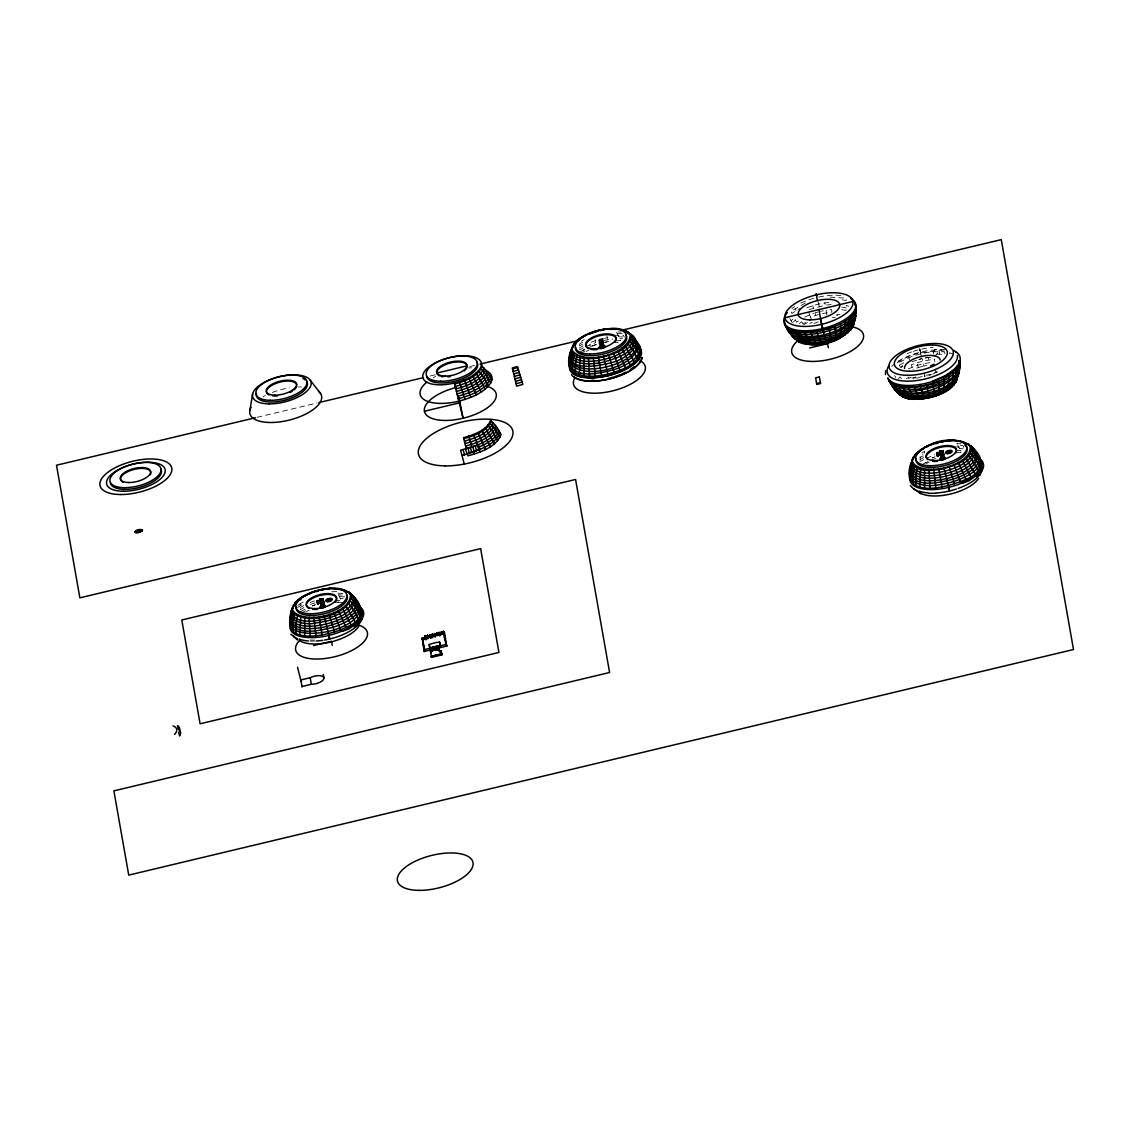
<?xml version="1.0" encoding="UTF-8"?>
<svg xmlns="http://www.w3.org/2000/svg" width="1130" height="1130" viewBox="0 0 1130 1130"><rect width="100%" height="100%" fill="white"/><g stroke="black" fill="none" stroke-linecap="round" stroke-linejoin="round"><path stroke-width="0.75" stroke-dasharray="5 3.75" d="M924.594 453.088L924.637 451.294L921.755 452.961M841.765 309.662L846.031 310.439L846.313 305.439L848.828 306.315M303.25 601.965L300.269 603.688L300.312 609.663L303.885 607.601M583.306 347.856L579.718 349.919L579.676 343.93L582.656 342.221M920.173 461.647L920.131 455.658L923.111 453.949M934.567 356.303L939.934 350.653A34.974 14.944 -14.2 0 1 944.115 351.049M792.427 322.926L791.113 320.821L794.15 317.897L796.692 322.22L799.136 320.44M793.401 321.979L795.379 320.072M898.209 378.748L900.13 376.897L901.528 379.002M297.755 605.525L300.269 603.688M297.614 607.502L303.25 603.858M805.408 302.995L791 311.259L791.946 313.49L799.574 308.49M799.277 323.463L801.636 321.739L803.6 324.79M581.3 341.232L584.196 339.565M579.591 345.865L582.656 344.113M579.619 347.871L583.122 345.837M579.93 352.009L588.857 347.348M300.199 607.615L303.716 605.581M300.524 611.754L305.354 608.971A36.923 15.778 -14.2 0 0 302.826 610.285M920.046 457.594L923.111 455.828M920.06 459.585L923.577 457.565M921.374 460.955L923.761 459.585M802.978 323.9L805.676 322.361M803.571 324.79L807.54 322.516M936.714 354.142L944.934 354.368L944.666 351.939C928.662 350.597 912.249 354.693 898.505 362.97L900.384 367.504L902.743 366.162M899.409 365.244L904.198 362.49L903.364 360.188M906.415 378.578L909.099 377.039M908.322 378.72L910.964 377.194M932.688 374.115L936.134 372.42A21.371 9.139 -14.2 0 0 939.087 370.555M925.103 463.046L928.111 461.577M585.849 346.543L595.708 342.574L594.973 338.802M926.289 458.272L934.708 454.825M804.715 317.05L813.6 313.363M908.336 368.86L917.602 365.145L933.394 361.882M928.874 375.555L931.417 374.595M591.018 342.206L595.326 340.639M591.71 346.176L596.146 344.565L595.708 342.574M806.961 307.699L818.699 303.956L830.762 302.021M809.207 309.564L825.253 305.213L824.787 302.741M808.699 312.445L810.577 317.163L818.388 314.55M911.825 361.868L916.133 360.301L918.365 367.561L913.054 369.496M310.185 602.488L314.479 600.92M310.468 604.437L314.846 602.841M312.29 605.934L315.256 604.847M817.71 312.106L814.928 312.883L816.51 317.714M919.128 359.467L922.137 358.634L923.916 366.021L929.538 364.891M918.365 367.561L923.916 366.021M257.117 417.337L317.12 403M430.29 375.979L435.431 374.75M469.727 366.558L474.868 365.329M604.366 338.35L607.403 337.743L608.604 341.571L602.332 342.828M603.364 340.54L612.573 339.057M820.479 311.329L823.304 310.778M822.428 313.533L831.85 312.078L831.652 309.549L826.115 310.213L826.878 315.228M925.173 358.026L928.21 357.419L929.128 362.391M897.319 362.744A34.974 14.944 -14.2 0 1 920.597 352.687L939.934 350.653M826.708 305.029L831.101 304.507M829.971 297.134L846.003 298.122L846.201 300.538L841.511 299.676L841.243 297.261M614.042 335.2L623.336 335.37L624.311 337.136M616.245 340.766L620.653 340.61L616.373 331.839M954.483 446.929L963.791 447.099L962.76 445.432L957.76 445.121L956.813 443.567L961.658 443.864M955.994 450.545L963 450.559M956.7 452.494L961.107 452.339L957.76 445.121M331.697 591.767L336.952 591.583L341.246 600.355M335.37 600.567L339.777 600.411M342.715 602.361L337.46 602.248M839.901 314.634L836.906 314.451L836.864 315.51L841.285 315.779M617.983 331.938L621.203 332.135M617.305 333.392L622.305 333.703L623.336 335.37M619.071 336.811L622.559 337.023M619.89 338.661L622.545 338.831M959.525 448.539L963.014 448.751M337.898 593.137L342.884 593.448L343.93 595.115L338.802 594.804M339.664 596.555L344.89 596.88M340.469 598.42L343.139 598.575M945.641 349.339L934.496 349.636A2.26 0.833 86.7 0 1 933.804 350.696M841.822 307.134L846.229 307.939M953.409 354.17L949.426 352.8L949.624 355.216M894.536 375.513L895.85 377.604M789.898 318.688L791.113 320.821M810.577 317.163L811.58 319.493M795.082 308.278L795.986 310.552M912.122 367.123L911.232 364.75L922.73 361.077L934.524 359.199L934.821 361.699M606.796 335.963L607.403 337.743M908.831 357.687L909.594 360.032M812.696 305.623L813.431 308.038M920.427 351.741C921.289 355.668 918.958 346.176 919.975 349.791M935.273 369.016L936.134 372.42M919.651 348.704L921.543 356.204M923.987 373.296L924.849 376.7L924.623 375.428M919.947 349.679L920.159 350.526M818.106 301.526L819.292 306.399M920.103 350.286L920.343 351.289M920.272 351.049L920.498 351.981M920.512 352.108L921.416 357.235M933.394 351.811L933.818 354.241M589.874 344.692L590.227 346.712M939.27 351.614L939.609 354.043M262.88 396.87A36.923 15.778 -14.2 0 1 265.395 395.514M272.302 392.435A36.923 15.778 -14.2 0 1 289.252 387.887M298.405 386.969A36.923 15.778 -14.2 0 1 301.3 386.94M433.186 377.787A36.923 15.778 -14.2 0 1 435.7 376.431M468.71 367.9A36.923 15.778 -14.2 0 1 471.591 367.857M791.833 308.547A36.923 15.778 -14.2 0 1 794.658 306.569M800.817 303.137A36.923 15.778 -14.2 0 1 813.967 298.221M818.657 297.063A36.923 15.778 -14.2 0 1 840.805 295.552M921.925 464.684A36.923 15.778 -14.2 0 1 925.64 462.608M931.106 460.108A36.923 15.778 -14.2 0 1 935.513 458.469M926.303 463.583A34.974 14.944 -14.2 0 1 929.143 462.198M916.769 377.914A21.371 9.139 -14.2 0 1 909.692 377.561M918.973 359.397A21.371 9.139 -14.2 0 1 921.67 358.662M925.753 357.871A21.371 9.139 -14.2 0 1 933.493 357.433M891.754 366.29A36.923 15.778 -14.2 0 1 894 364.241M898.082 361.261A36.923 15.778 -14.2 0 1 941.601 350.003M913.125 378.183A26.23 11.215 -14.2 0 1 915.681 376.968M934.468 372.236A26.23 11.215 -14.2 0 1 937.279 372.095M917.447 378.098A26.23 11.215 -14.2 0 1 924.58 375.725M926.049 375.358A26.23 11.215 -14.2 0 1 933.451 374.072M901.698 367.377A21.371 9.139 -14.2 0 1 902.588 365.414M906.98 353.747A34.974 14.944 -14.2 0 1 911.613 351.939M913.21 351.388A34.974 14.944 -14.2 0 1 933.013 347.531M302.063 612.7A36.923 15.778 -14.2 0 1 305.778 610.638M335.794 602.262A36.923 15.778 -14.2 0 1 338.788 602.092M312.247 605.864A36.923 15.778 -14.2 0 1 315.214 604.776M306.442 611.598A34.974 14.944 -14.2 0 1 309.281 610.214M314.776 640.046A34.974 14.944 -14.2 0 1 310.227 640.018M314.507 641.077A36.104 15.425 -14.2 0 1 309.818 641.049M809.702 323.491A26.23 11.215 -14.2 0 1 812.244 322.276M832.457 317.459A26.23 11.215 -14.2 0 1 835.211 317.403M814.024 323.42A26.23 11.215 -14.2 0 1 818.219 321.895M581.47 352.956A36.923 15.778 -14.2 0 1 585.185 350.879M615.214 342.517A36.923 15.778 -14.2 0 1 618.195 342.348M582.233 350.54A36.923 15.778 -14.2 0 1 584.747 349.184M591.668 346.105A36.923 15.778 -14.2 0 1 596.146 344.537M605.468 342.122A36.923 15.778 -14.2 0 1 608.618 341.557M586.258 351.374A34.974 14.944 -14.2 0 1 588.787 350.145M935.117 456.831L932.165 457.904A36.923 15.778 -14.2 0 1 935.089 456.76"/><path stroke-width="1.5" d="M290.919 618.633L290.961 616.429C282.373 646.925 332.234 634.806 345.992 627.334C367.137 619.395 363.224 602.954 348.577 591.866L354.269 597.53L361.572 609.564M351.02 594.309C354.001 614.805 301.809 627.475 292.105 610.723L292.515 607.488L289.972 619.791L289.76 626.712M292.458 609.805C301.993 626.246 353.196 613.816 350.286 593.702M569.181 366.953L570.255 352.927L574.676 342.757A30.171 12.896 -14.2 0 1 609.127 328.703C619.72 326.937 630.837 331.217 635.766 341.076C649.199 352.631 631.656 366.855 619.932 370.089C598.674 379.228 556.61 382.59 571.964 347.729M569.449 357.348C573.023 384.963 665.528 357.518 627.998 332.121M571.865 350.06C584.86 367.151 630.088 353.182 630.441 334.565C632.857 350.131 610.129 355.117 598.462 357.843C590.015 359.1 570.551 360.583 571.921 347.743M853.376 325.355L855.551 317.954L856.102 308.956C853.009 318.123 843.305 322.657 835.127 326.401L836.285 339.593A30.171 12.896 -14.2 0 1 799.87 342.461C792.497 337.517 785.011 329.593 784.432 320.44M799.87 342.461L793.232 336.952L792.413 332.277M853.772 324.465L854.548 319.875C849.661 344.438 801.777 355.47 789.249 331.189M855.226 305.891L855.142 303.546C864.605 331.952 792.596 350.201 784.361 323.279M909.707 471.323C907.828 499.163 951.827 485.844 965.853 479.318C981.885 473.809 985.925 458.257 972.563 447.847C951.404 429.005 903.477 446.491 909.636 478.682M910.653 481.253L909.636 474.077L912.419 459.458M957.986 374.553C955.57 393.763 930.88 398.339 914.876 399.187C901.133 400.74 893.124 388.31 887.784 377.957L892.248 386.432L900.78 395.655L893.618 388.254L892.672 385.867L895.087 389.991M912.32 461.789C921.826 478.258 973.198 465.715 970.105 445.686M569.252 364.128L569.252 359.594M955.895 382.491L958.975 372.646L959.525 363.648C946.686 385.076 913.224 392.506 890.892 382.773M895.539 390.316C916.501 399.893 963.254 391.036 959.596 360.809C964.3 392.011 921.43 403.89 898.463 393.579M309.069 617.319L310.1 635.908M588.476 357.574L589.507 376.163M928.931 469.303L929.962 487.892M816.369 294.831L816.199 293.871L816.736 295.848M836.299 339.579L835.466 328.435C843.545 324.734 853.122 320.27 856.159 311.23M939.736 394.271L938.55 381.093A36.923 15.778 -14.2 0 1 893.971 384.595L898.435 391.926L903.35 397.068A30.171 12.896 -14.2 0 0 939.708 394.271L939.185 385.076C947.124 381.446 956.531 377.053 959.511 368.168M885.581 370.612L885.454 374.637M290.791 629.283C286.822 614.805 293.998 597.77 309.648 593.872L309.677 593.264C324.07 587.755 346.642 583.094 355.187 599.832C351.684 616.98 329.056 620.991 314.281 623.28C305.1 625.045 285.579 621.599 292.162 608.364M618.336 328.802L618.859 329.324L604.098 329.31L593.928 331.754L589.055 334.127L597.841 331.245M929.538 445.248L934.369 443.483M855.947 313.038L856.159 306.131M584.097 357.278L584.111 375.824M924.538 469.007L924.552 487.553M570.551 354.495L572.868 345.286M249.885 410.444L252.612 394.059M840.748 337.545L840.593 323.9M944.172 392.237L944.016 378.592M305.1 595.962L309.677 593.264M584.507 336.217L589.083 333.52M925.089 447.296L927.998 446.548M300.764 616.344L299.93 634.707M580.17 356.6L579.337 374.962M920.625 468.329L919.792 486.691M300.707 600.016L301.272 597.601L305.213 595.312M297.543 615.214L296.032 623.633L295.947 633.351M576.95 355.47L575.438 363.888L575.368 373.592M917.405 467.184L915.893 475.617L915.809 485.321M852.472 327.799L854.478 320.736L854.944 311.965M912.306 459.868C902.347 490.109 981.334 471.846 974.131 449.5M580.707 337.856L577.105 341.02L584.634 335.568M844.717 335.271L845.438 321.118M914.212 457.198L914.905 455.305L921.162 449.585M948.141 389.963L948.875 375.81M295.001 613.731L293.179 621.938L292.868 631.515M574.407 353.987L572.599 362.193L572.289 371.77M914.862 465.715L913.054 473.922L912.729 483.499M574.45 343.577C555.226 375.626 639.976 358.93 632.108 336.119M848.051 332.841L849.478 326.443L849.534 318.137M951.474 387.534L952.915 381.135L952.957 372.829M297.684 600.764L301.3 597.601M917.546 452.749L917.8 452.014M293.334 611.895L290.707 626.938C307.049 645.103 387.59 621.528 349.636 593.886M913.195 463.879L910.582 478.922C921.981 489.686 940.188 485.038 953.791 481.592C963.961 477.637 983.354 470.913 979.385 456.93M350.893 593.942L343.407 589.789L329.706 588.448A30.171 12.896 -14.2 0 0 295.269 602.502C275.932 635.173 354.764 619.254 353.577 598.109L351.119 595.793M291.879 609.974C279.604 643.818 378.988 617.573 350.978 595.51M291.145 614.254C286.596 632.362 315.906 629.297 326.627 626.43C337.87 623.576 365.216 614.197 355.131 598.971M480.476 368.069L481.422 365.611A30.171 12.896 -14.2 0 0 453.328 356.854A30.171 12.896 -14.2 0 0 422.733 376.558A30.171 12.896 -14.2 0 0 454.387 383.028C464.02 380.386 474.614 376.7 480.476 368.069L485.914 374.553L490.702 382.901C483.527 393.466 470.56 397.972 458.766 401.207A36.923 15.778 -14.2 0 1 424.64 399.992A36.923 15.778 -14.2 0 1 426.759 382.194M481.422 365.611L482.171 366.318C477.778 377.152 464.924 381.022 454.627 384.059L463.074 418.241L459.077 397.689M482.171 366.318L483.88 368.055C479.304 379.341 465.927 383.381 455.206 386.531M483.88 368.055L485.476 369.877C480.744 381.559 466.888 385.74 455.8 389.002M485.476 369.877L486.988 371.77C482.1 383.805 467.82 388.113 456.393 391.474M486.988 371.77L488.372 373.719C483.358 386.065 468.71 390.486 456.986 393.932M488.372 373.719L489.643 375.725C484.53 388.353 469.572 392.859 457.579 396.39M489.643 375.725L490.816 377.787C485.603 390.627 470.377 395.218 458.173 398.805M490.702 382.901L491.861 379.892L490.816 377.787M497.581 428.369C492.581 440.728 477.934 445.135 466.21 448.582L463.597 437.677C473.696 434.711 486.31 430.911 490.632 420.261L496.197 426.42L501.07 434.541C495.788 447.565 480.349 452.226 467.975 455.856L467.396 453.469M491.381 420.967C486.988 431.801 474.134 435.686 463.837 438.708M493.09 422.719C488.513 433.991 475.137 438.03 464.43 441.18M494.7 424.527C489.954 436.208 476.111 440.389 465.009 443.652M496.197 426.42C491.31 438.454 477.044 442.762 465.602 446.124M498.867 430.375C495.872 439.259 486.479 443.652 478.541 447.282L480.095 451.986M500.025 432.437C495.095 444.796 480.631 449.486 468.922 453.031M571.3 350.229C566.992 367.349 594.719 364.453 604.861 361.755C615.751 358.351 636.882 352.574 633.676 337.785M570.862 352.348C566.003 372.632 600.722 365.767 611.175 362.631C625.964 360.046 650.626 339.932 624.184 331.415M569.181 361.854L570.325 358.888M855.89 315.722C844.294 335.681 814.857 341.401 793.754 335.525L790.548 329.918L785.378 325.85M913.323 457.014C900.949 487.284 979.851 469.713 972.563 447.847M959.582 365.908C949.779 385.796 904.17 398.904 888.816 380.527M958.523 374.849C946.997 394.059 916.995 400.712 896.952 391.997M295.269 602.502L294.958 603.293L297.939 600.03M850.664 330.327L852.444 323.59L852.726 315.058M914.834 455.263L915.201 454.528A30.171 12.896 -14.2 0 1 949.581 440.432L949.949 440.94C961.206 438.906 972.732 444.076 977.323 454.726M293.122 605.864L293.461 605.03M912.376 459.472C911.91 474.134 934.609 470.546 944.143 468.54C954.243 465.376 973.862 460.023 970.882 446.293L970.147 445.672M937.759 456.125C938.875 456.195 936.841 457.085 938.112 454.147L936.925 454.43L937.985 454.331M936.756 453.37L937.844 453.483M292.444 607.898L294.351 605.228M572.529 346.119L577.359 340.285M853.489 324.932C840.07 340.653 814.08 347.39 795.04 338.901M852.811 326.966C840.466 341.783 817.47 347.122 799.263 341.825M956.234 381.658C943.889 396.461 920.908 401.814 902.686 396.517M912.984 457.834L914.82 455.277M141.758 531.1L141.434 531.269A3.404 1.455 -14.2 0 1 135.967 532.583L135.614 532.4A3.404 1.455 -14.2 0 1 135.43 531.312L135.685 530.987A3.404 1.455 -14.2 0 1 141.179 529.673C142.888 532.668 136.349 530.168 141.589 530.083M141.462 531.269L141.73 530.945A3.404 1.455 -14.2 0 0 141.532 529.843M136.744 530.789C133.312 533.374 140.6 530.789 136.278 531.255A2.486 1.059 -14.2 0 0 136.419 532.061L137.394 532.315A2.486 1.059 -14.2 0 0 140.064 531.679L140.304 531.58A2.02 0.862 -14.2 0 0 142.507 530.196A2.02 0.862 -14.2 0 0 140.007 529.914L139.047 530.394A2.02 0.862 -14.2 0 0 139.258 531.594L140.869 531.001A2.486 1.059 -14.2 0 0 140.727 530.196L139.767 529.942A2.486 1.059 -14.2 0 0 137.083 530.577L136.066 531.383A2.119 0.904 -14.2 0 0 136.207 532.061L137.422 532.272A2.119 0.904 -14.2 0 0 139.329 531.721L140.021 531.128A2.119 0.904 -14.2 0 0 139.88 530.45L139.032 530.238A2.119 0.904 -14.2 0 0 137.083 530.62L136.956 530.705M304.676 617.037L304.69 635.568M807.06 344.198L803.063 339.325L799.306 332.079L790.59 329.833L792.61 333.703M910.469 398.904L906.486 394.017L902.729 386.771M422.309 637.843L424.626 651.36L422.309 637.843L422.874 640.625L422.535 638.69L425.403 636.6L425.191 635.738L425.671 636.967L443.709 632.659M444.839 637.942L446.83 646.049L424.16 651.473L422.352 638.817M422.747 639.552L421.914 639.142M423.708 638.846L425.629 637.447M580.481 338.534L583.165 336.994M920.936 450.263L923.62 448.723M625.441 330.638L629.057 334.127M930.597 365.823L934.058 364.128M962.845 481.889L967.082 479.812M462.128 455.545L479.812 449.359L478.569 444.98L460.602 450.178L464.275 464.063M309.648 593.872L314.507 591.513M799.306 332.079L816.722 331.5L835.127 326.401A36.923 15.778 -14.2 0 1 790.548 329.918M835.466 328.435C821.68 333.534 805.817 337.008 791.551 331.81M939.185 385.076C924.227 389.963 897.672 398.141 888.83 380.033M572.741 352.15L570.678 360.131L570.198 369.524M795.69 339.127L791.664 335.299L790.746 332.997L792.356 334.734M315.849 591.725L318.434 591.004M935.725 443.695L938.296 442.974M512.554 368.987L517.71 367.547L522.893 384.412L516.692 386.135L512.314 367.956L517.37 366.544L517.71 367.547M513.133 371.459L518.5 369.962M513.726 373.931L519.277 372.377M514.32 376.403L520.04 374.807M514.913 378.861L520.789 377.236M515.506 381.318L521.509 379.638M516.099 383.748L522.215 382.039M436.816 373.055L467.043 365.838M255.394 417.747L56.5 465.235L79.863 597.841L575.58 479.473L609.593 672.491L113.89 790.873L128.735 875.114L1073.5 649.51L1001.265 239.631L620.624 330.525M318.844 402.591L423.439 377.618M480.024 364.1L579.464 340.356M600.426 348.096L600.214 346.966C611.697 344.749 597.191 347.419 600.92 347.984M604.155 346.204L600.214 346.966M784.969 317.714L852.981 301.47A34.974 14.944 -14.2 0 0 799.715 300.877A34.974 14.944 -14.2 0 0 804.221 326.429A34.974 14.944 -14.2 0 0 852.981 301.47M424.428 411.235L460.334 402.661M809.645 347.941L827.598 343.661L828.318 347.757M816.623 383.593L820.408 382.703M317.982 601.499L317.05 601.499M318.123 602.361L317.05 602.445L318.25 602.163L317.897 604.155M318.335 602.587L317.615 602.474M318.434 603.166C316.527 604.056 318.886 604.437 317.94 604.409M318.321 603.448L317.474 603.872M938.31 455.291L937.335 455.842M318.462 604.282L317.544 604.296M938.338 456.266L937.406 456.28M324.79 606.16C323.717 604.508 320.369 609.451 320.793 606.711L324.748 605.948M944.652 458.144C943.578 456.492 940.231 461.421 940.654 458.695L944.609 457.933M313.575 645.569L331.528 641.275L332.248 645.371M427.931 637.659L427.493 635.201L428.115 636.854L430.233 636.345M430.233 637.108L430.445 637.956L429.993 634.594L430.643 637.913L432.748 637.405M432.536 636.557L432.296 634.043L432.719 636.515M434.838 636.006L435.05 636.854L434.598 633.506L435.248 636.812L435.022 635.964M437.141 635.456L436.703 632.998L437.324 634.65M439.443 634.905L439.655 635.752L439.005 632.447L439.415 633.252M441.745 634.354L441.307 631.896L441.929 633.549M444.076 634.707L443.426 631.388L444.048 633.054M425.6 636.557L444.302 632.08L445.079 637.32L444.556 636.444M444.514 632.941L443.426 631.388M422.578 638.987L443.864 633.845M422.648 639.764L425.77 639.029L425.982 639.877L425.191 635.738M425.487 637.391L426.024 639.015L428.143 638.507M444.881 635.357L445.079 637.32M444.867 636.091L445.531 638.676M422.818 641.487L423.044 642.334M444.344 637.97L444.302 632.08M424.202 649.651L429.866 648.295A21.343 9.125 -14.2 0 1 440.262 645.781L445.926 644.467L446.364 646.162M301.993 686.503L311.357 684.272A8.998 3.842 -14.2 0 0 321.81 681.164L322.29 680.797A8.998 3.842 -14.2 0 0 321.429 675.909A8.998 3.842 -14.2 0 0 310.199 677.718L300.848 679.949L302.077 686.955M430.022 648.888L440.403 646.417M424.414 650.499L424.16 651.473M445.319 637.829L446.138 645.315L443.61 631.345M441.209 650.937L440.474 652.391L441.463 652.377L441.929 654.849L431.533 657.335L430.346 650.753L438.85 648.719L439.344 651.403L441.307 651.36L439.245 650.979L438.85 648.719M438.949 649.157L430.346 650.753M435.587 650.174L438.991 649.355M432.677 651.29L430.558 651.798L430.855 652.956M436.929 650.273L439.061 649.764M431.533 657.335L431.349 656.53L441.745 654.044L441.929 654.849M431.377 656.728L441.774 654.256A29.634 12.67 -14.2 0 0 431.392 656.7A21.343 9.125 -14.2 0 1 436.533 655.174L436.491 655.005M600.44 330.624L604.352 329.847M940.895 442.353L943.508 441.83M321.019 590.383L323.632 589.846M946.516 441.364L949.581 440.432M326.655 589.38L329.734 588.448M318.321 603.194L317.191 603.208L318.25 603.039M938.112 455.023L937.024 455.037L938.183 455.178L937.18 455.517L937.801 456.393M929.072 493.344L935.598 493.302M627.687 343.351L632.927 350.159L637.546 358.747M478.626 370.598L483.866 377.406L488.485 385.994M954.059 385.005L955.867 378.282L956.149 369.75M487.835 425.247L493.076 432.055L497.694 440.644M968.142 455.079L973.382 461.888L978.001 470.476M348.266 603.095L353.506 609.903L358.125 618.491M944.157 456.181L940.414 457.113L941.587 455.913L940.089 455.348M940.118 455.334L943.875 454.472L942.801 455.616L944.186 456.181M621.74 348.294L630.258 364.806M962.195 460.023L970.712 476.535M472.679 375.541L481.196 392.054M481.903 430.191L490.42 446.703M342.334 608.039L350.851 624.551M932.843 381.135L945.867 375.4L951.234 371.544A38.236 16.343 -14.2 0 0 956.206 352.037M918.323 491.395L913.859 489.262L910.413 485.66M344.777 591.174L348.224 592.36M795.012 337.249C814.603 342.786 849.209 337.46 855.622 315.341C851.709 338.887 815.634 344.297 796.339 338.873L788.825 331.74L786.565 327.347M920.922 493.754L913.774 488.739M297.882 639.227L290.848 634.311M791.509 331.895L788.472 330.087L785.407 325.341M796.283 338.944L792.116 335.624L787.469 328.081M969.512 445.856L972.266 447.508M970.84 447.494L973.679 449.175M628.704 332.7L622.22 329.508M631.628 337.489L636.529 341.345L640.978 349.806M297.473 639.976L294.238 637.094M968.452 443.85L969.159 444.429M903.294 397.139L901.133 395.161M970.981 447.777L976.546 453.624L981.433 461.534M630.526 336.048L638.775 345.738C634.636 367.787 582.063 381.587 569.181 362.349M906.585 398.198L902.093 393.198L897.983 385.895M803.162 343.506L798.67 338.52L794.56 331.203M970.924 450.093L976.49 456.252L981.363 464.374M630.469 338.364L636.035 344.523L640.908 352.645M351.063 598.109L356.628 604.268L361.501 612.389M799.207 341.91L796.339 338.873M969.978 452.551L975.416 459.034L980.204 467.382M629.523 340.822L634.961 347.305L639.75 355.653M489.686 422.719L495.124 429.202L499.912 437.55M350.116 600.567L355.555 607.05L360.343 615.398M970.755 445.912C998.652 469.868 904.381 494.432 911.317 464.077C900.469 497.016 991.956 474.981 975.006 450.941M976.221 452.791C986.349 465.97 963.099 475.984 953.099 479.191C939.779 482.369 918.111 488.428 909.636 474.077M797.356 340.963L794.065 336.373L794.913 338.52M636.882 342.997C647.193 356.402 623.534 366.6 613.336 369.863C599.79 373.098 577.741 379.256 569.11 364.651M637.871 345.003L639.961 347.235M356.36 600.821C366.487 613.986 343.238 624 333.223 627.207C319.917 630.399 298.249 636.444 289.774 622.093M358.464 604.748L360.541 606.98M914.876 399.187L908.125 387.11M811.439 344.509L804.687 332.432M965.557 457.594L974.795 473.555M625.116 345.865L634.34 361.826M476.055 373.112L485.293 389.073M485.264 427.776L494.502 443.723M310.298 380.287L320.609 393.565M345.695 605.609L354.933 621.571M293.913 636.769L293.433 635.992M919.665 399.031L913.986 386.912M816.241 344.339L810.563 332.234M896.034 388.395L894.014 384.525M958.254 462.297L965.853 479.318M617.813 350.568L625.413 367.589M468.752 377.816L476.352 394.836M477.962 432.479L485.561 449.486M338.393 610.313L345.992 627.334M924.693 398.438L920.145 386.192M821.27 343.746L816.722 331.5M953.791 464.345L960.387 481.818M613.336 352.617L619.932 370.089M464.289 379.864L470.885 397.336M473.498 434.513L477.693 444.909M333.929 612.361L340.526 629.834M958.65 360.569L959.653 363.111M958.593 362.928L959.582 365.414M890.002 382.039C902.701 403.961 945.499 389.44 958.212 373.267L958.367 366.657M949.596 490.943L949.059 488.965M948.96 466.097L954.469 483.965M608.505 354.368L614.014 372.236M459.444 381.615L464.967 399.483M468.653 436.265L472.072 446.957M329.084 614.113L334.607 631.981M929.821 397.421L926.431 384.949M826.397 342.729L822.993 330.257M473.498 451.76L474.176 454.133M477.609 445.361L478.88 449.825M475.264 446.195L476.577 450.842M472.877 447L474.247 451.802M470.461 447.734L471.874 452.692M468.018 448.426L469.459 453.511M465.56 449.076L467.029 454.26M463.088 449.655L464.585 454.938M329.381 637.73L329.734 638.959L324.028 615.525M949.567 490.801L943.889 467.509M820.564 318.603L822.612 328.717L821.567 324.338L822.584 328.576L822.428 327.742M640.385 348.944A36.923 15.778 -14.2 0 1 608.251 375.668L603.448 355.781M444.839 635.258L445.248 637.122M446.618 645.202L446.83 646.049M441.307 631.896L441.745 633.605M439.005 632.447L439.485 633.662M439.627 634.862L439.853 635.71L439.203 632.405M436.703 632.998L437.141 634.693M440.361 651.784L440.587 652.815M434.4 633.549L434.881 634.763M432.098 634.1L432.719 635.752M432.168 634.509L432.395 635.357M429.796 634.65L430.276 635.865M430.417 637.066L430.643 637.913M429.866 635.06L430.092 635.908M427.493 635.201L427.931 636.896M439.598 642.01L440.262 645.809L439.598 642.01A21.343 9.125 -14.2 0 0 429.202 644.495L430.219 649.595A21.343 9.125 -14.2 0 1 431.067 649.298M297.543 667.265L301.06 681.164M329.197 636.995L329.409 637.843M948.889 488.202L949.129 489.219M329.014 636.232L329.268 637.235M454.387 383.028L454.627 384.059M948.734 487.51L948.946 488.457M328.858 635.526L329.084 636.473M932.617 383.225L934.891 396.009M829.194 328.548L831.454 341.331M948.607 486.959L948.79 487.75M941.996 486.945L938.762 468.526M601.556 375.216L598.321 356.798M328.745 634.989L328.929 635.78M322.135 634.961L318.9 616.556M948.706 487.383L948.663 487.157M816.227 294.012L817.385 300.566M818.967 309.592L821.722 325.172M441.505 631.854L441.929 634.311M436.9 632.955L437.324 635.413M427.691 635.145L428.115 637.602M429.202 644.495L429.866 648.295M425.389 635.696L426.024 639.015M328.844 635.413L328.802 635.173M323.321 674.582L323.9 677.859M310.199 677.718L311.357 684.272M938.55 381.093L938.903 383.112M935.838 487.68L933.733 469.134M595.383 375.951L593.278 357.405M315.962 635.696L313.858 617.15M160.672 468.823A26.23 11.215 -14.2 0 1 140.049 487.228A26.23 11.215 -14.2 0 1 110.373 482.835M120.981 480.575A15.552 6.639 -14.2 0 1 135.84 469.035A15.552 6.639 -14.2 0 1 150.276 474.741M123.156 482.284A15.552 6.639 -14.2 0 1 121.856 481.521M486.07 386.093A36.923 15.778 -14.2 0 1 479.346 412.521A36.923 15.778 -14.2 0 1 426.363 414.978A36.923 15.778 -14.2 0 1 456.026 387.477M640.244 360.767A36.923 15.778 -14.2 0 1 614.226 390.472A36.923 15.778 -14.2 0 1 574.718 378.14M318.519 391.333A36.923 15.778 -14.2 0 1 288.475 420.289A36.923 15.778 -14.2 0 1 251.044 407.436M306.626 381.46A26.23 11.215 -14.2 0 1 283.8 400.444A26.23 11.215 -14.2 0 1 256.383 393.452M302.967 378.578A26.23 11.215 -14.2 0 1 305.142 379.878M296.71 386.107A15.552 6.639 -14.2 0 1 293.955 389.977M292.232 391.234A15.552 6.639 -14.2 0 1 290.184 392.407M277.542 395.924A15.552 6.639 -14.2 0 1 272.796 395.867M269.11 394.935A15.552 6.639 -14.2 0 1 276.596 383.127A15.552 6.639 -14.2 0 1 296.752 384.92M358.676 625.102A36.923 15.778 -14.2 0 1 358.62 646.388A36.923 15.778 -14.2 0 1 311.696 658.832A36.923 15.778 -14.2 0 1 299.055 640.908M437.239 374.143A15.552 6.639 -14.2 0 1 454.726 362.179A15.552 6.639 -14.2 0 1 464.246 370.894M450.446 376.53A15.552 6.639 -14.2 0 1 447.847 376.841M443.101 376.798A15.552 6.639 -14.2 0 1 441.096 376.431M439.415 375.852A15.552 6.639 -14.2 0 1 438.115 375.089M485.745 370.414A36.923 15.778 -14.2 0 1 491.861 379.892M476.931 362.377A26.23 11.215 -14.2 0 1 456.308 380.796A26.23 11.215 -14.2 0 1 426.632 376.389M850.678 298.348A36.923 15.778 -14.2 0 1 821.538 328.816A36.923 15.778 -14.2 0 1 787.37 312.629M853.334 327.079A36.923 15.778 -14.2 0 1 854.224 349.099A36.923 15.778 -14.2 0 1 804.956 360.865A36.923 15.778 -14.2 0 1 798.331 340.215M173.003 725.87A18.348 7.839 -14.2 0 1 174.514 734.472M433.623 648.507A21.343 9.125 -14.2 0 1 435.375 648.069M438.002 647.504A21.343 9.125 -14.2 0 1 440.615 647.109L440.22 645.611A21.343 9.125 -14.2 0 0 429.824 648.097M431.349 656.53A21.343 9.125 -14.2 0 1 441.745 654.044M978.764 458.427A36.923 15.778 -14.2 0 1 951.827 486.578A36.923 15.778 -14.2 0 1 910.13 477.552M927.631 459.571A15.552 6.639 -14.2 0 1 940.287 447.367A15.552 6.639 -14.2 0 1 956.037 452.777M937.349 461.323A15.552 6.639 -14.2 0 1 932.603 461.266M964.949 445.277A26.23 11.215 -14.2 0 1 945.824 465.277A26.23 11.215 -14.2 0 1 916.19 458.865M982.055 467.326A36.104 15.425 -14.2 0 1 958.085 488.443M956.432 489.007A36.104 15.425 -14.2 0 1 935.993 492.991M928.196 492.934A36.104 15.425 -14.2 0 1 919.255 491.14M980.162 472.425A33.024 14.111 -14.2 0 1 980.021 475.278M978.665 478.329A33.024 14.111 -14.2 0 1 950.514 494.008A33.024 14.111 -14.2 0 1 919.326 492.496M979.541 458.709A38.236 16.343 -14.2 0 1 978.778 474.657L978.283 474.049L968.919 480.872L962.435 483.245A2.26 0.72 66.6 0 0 961.701 482.567M980.826 467.1A34.974 14.944 -14.2 0 1 976.546 476.662M904.565 368.535A18.348 7.839 -14.2 0 1 921.035 356.529A18.348 7.839 -14.2 0 1 940.245 360.018M957.308 365.979A36.923 15.778 -14.2 0 1 921.826 384.144A36.923 15.778 -14.2 0 1 888.378 378.832M951.065 386.672A26.23 11.215 -14.2 0 1 948.79 388.861M947.901 389.582A26.23 11.215 -14.2 0 1 909.721 398.198M957.378 355.399A36.104 15.425 -14.2 0 1 918.054 380.358A36.104 15.425 -14.2 0 1 888.816 365.71M953.678 350.215A36.104 15.425 -14.2 0 1 956.178 352.588M360.979 608.689A36.923 15.778 -14.2 0 1 331.966 634.608A36.923 15.778 -14.2 0 1 290.198 628.407M309.055 608.35A15.552 6.639 -14.2 0 1 317.812 596.117A15.552 6.639 -14.2 0 1 336.655 599.536M336.175 600.807A15.552 6.639 -14.2 0 1 335.243 602.106M317.488 609.352A15.552 6.639 -14.2 0 1 312.742 609.296M346.571 594.889A26.23 11.215 -14.2 0 1 323.745 613.873A26.23 11.215 -14.2 0 1 296.328 606.881M323.929 607.615A2.91 1.243 -14.2 0 1 319.79 607.333A2.91 1.243 -14.2 0 1 323.872 605.341A2.91 1.243 -14.2 0 1 324.395 607.389M360.993 612.531A36.104 15.425 -14.2 0 1 324.578 640.032M322.869 640.3A36.104 15.425 -14.2 0 1 316.132 641.007M308.335 640.964A36.104 15.425 -14.2 0 1 299.379 639.17M358.789 626.359A33.024 14.111 -14.2 0 1 330.652 642.038A33.024 14.111 -14.2 0 1 299.464 640.526M359.679 606.725A38.236 16.343 -14.2 0 1 358.916 622.687L358.422 622.065L349.043 628.902L342.574 631.275A2.26 0.72 66.6 0 0 341.839 630.582M360.823 618.152A34.974 14.944 -14.2 0 1 354.241 626.868M845.367 334.183A26.23 11.215 -14.2 0 1 809.673 344.127M588.476 348.605A15.552 6.639 -14.2 0 1 599.832 335.638A15.552 6.639 -14.2 0 1 614.649 342.348M596.894 349.594A15.552 6.639 -14.2 0 1 590.143 349.184M625.978 335.13A26.23 11.215 -14.2 0 1 603.152 354.114A26.23 11.215 -14.2 0 1 575.735 347.136M603.801 347.645A2.91 1.243 -14.2 0 1 599.267 347.828A2.91 1.243 -14.2 0 1 602.756 345.611A2.91 1.243 -14.2 0 1 604.211 347.376M603.844 347.814A2.91 1.243 -14.2 0 1 599.31 347.998A2.91 1.243 -14.2 0 1 602.798 345.78A2.91 1.243 -14.2 0 1 604.253 347.56M608.251 375.668A36.923 15.778 -14.2 0 1 569.675 365.823M634.1 366.756A34.974 14.944 -14.2 0 1 630.215 369.581M625.625 372.208A34.974 14.944 -14.2 0 1 621.783 374.016M620.441 374.581A34.974 14.944 -14.2 0 1 614.833 376.615M613.392 377.053A34.974 14.944 -14.2 0 1 608.971 378.239M594.352 380.302A34.974 14.944 -14.2 0 1 591.626 380.33M641.826 357.815A36.527 15.608 -14.2 0 1 612.178 378.098A36.527 15.608 -14.2 0 1 573.927 376.728M639.806 357.391A36.527 15.608 -14.2 0 1 598.942 377.166A36.527 15.608 -14.2 0 1 570.071 365.767M640.018 349.057A36.527 15.608 -14.2 0 1 641.021 351.599M642.207 357.758A36.923 15.778 -14.2 0 1 609.112 379.073A36.923 15.778 -14.2 0 1 571.498 374.637M956.898 377.717L956.842 380.033L957.251 376.784L956.898 377.717M328.251 600.214L326.711 601.146L327.7 601.372A2.825 1.215 -14.2 0 0 330.751 600.652C330.44 600.482 330.13 598.985 330.398 598.66A2.825 1.215 -14.2 0 0 327.347 599.394L326.514 600.072L328.251 600.214M948.112 452.198L946.573 453.116L947.378 453.3A2.161 0.918 -14.2 0 0 948.918 452A2.161 0.918 -14.2 0 0 947.067 451.506L946.375 452.042L948.112 452.198M949.652 451.689L951.333 452.099L950.613 452.622A2.825 1.215 -14.2 0 1 947.562 453.356L947.59 453.3A2.429 1.031 -14.2 0 0 949.779 452.678L949.694 452.523A2.302 0.989 -14.2 0 1 949.454 451.152L949.44 450.983A2.429 1.031 -14.2 0 0 947.208 451.421L947.208 451.379A2.825 1.215 -14.2 0 1 950.259 450.644L951.079 450.785L949.652 451.689M318.137 601.57L316.88 601.428L318.123 601.598M323.915 602.05C315.567 606.852 322.728 596.033 323.915 602.05M603.321 342.291C595.1 347.094 602.05 336.274 603.321 342.291M943.776 454.02C935.471 458.808 942.575 448.031 943.776 454.02M330.087 600.581L329.918 600.694A2.429 1.031 -14.2 0 1 327.728 601.33L327.516 601.315A2.161 0.918 -14.2 0 0 329.056 600.016A2.161 0.918 -14.2 0 0 327.206 599.536L327.347 599.451A2.429 1.031 -14.2 0 1 329.579 598.999L329.579 599.183A2.302 0.989 -14.2 0 0 329.833 600.553L330.087 600.581M601.796 344.311L599.959 345.385L601.132 344.184L599.649 343.619L603.434 342.743L602.346 343.887L603.731 344.452L601.796 344.311M322.389 604.056L320.539 605.143L321.711 603.928L320.228 603.364L324.013 602.502L322.94 603.646L324.31 604.197L322.389 604.056M602.756 338.901C602.643 341.105 594.945 341.401 601.428 340.328C598.773 339.085 597.968 340.201 602.756 338.901M317.954 600.482L316.852 601.259L317.954 600.482M323.335 598.646L321.174 599.705L323.604 600.157L319.832 601.061L322.022 600.087L319.974 599.875L321.824 598.985L319.479 599.084L323.335 598.646M937.829 452.466L936.714 453.229L937.829 452.466M943.197 450.616L941.036 451.689L943.465 452.141L939.694 453.045L941.883 452.057L939.878 452.099L941.7 450.955L939.341 451.068L943.197 450.616M602.686 341.415L600.002 342.757L602.686 341.415M819.391 376.968L815.62 377.858L816.778 384.426L820.549 383.522L819.391 376.968M480.631 548.629L181.789 619.989L200.095 723.807L498.923 652.448L480.631 548.629M323.279 601.16L320.581 602.502L323.279 601.16M943.14 453.144L940.442 454.486L943.14 453.144M178.385 729.076L177.523 725.672A21.371 9.139 -14.2 0 1 178.738 732.579L179.599 735.983A21.371 9.139 -14.2 0 0 178.385 729.076M123.184 491.239A30.129 12.868 -14.2 0 0 165.178 469.741A30.129 12.868 -14.2 0 0 119.3 469.233A30.129 12.868 -14.2 0 0 123.184 491.239M120.317 494.516A36.923 15.778 -14.2 0 0 171.788 468.159A36.923 15.778 -14.2 0 0 115.557 467.538A36.923 15.778 -14.2 0 0 120.317 494.516M124.385 487.666A26.23 11.215 -14.2 0 0 160.969 468.936A26.23 11.215 -14.2 0 0 121.009 468.498A26.23 11.215 -14.2 0 0 124.385 487.666M128.891 482.524A15.552 6.639 -14.2 0 0 150.572 471.422A15.552 6.639 -14.2 0 0 126.899 471.154A15.552 6.639 -14.2 0 0 128.891 482.524M445.135 465.885A48.59 20.764 -14.2 0 0 512.865 431.208A48.59 20.764 -14.2 0 0 438.878 430.389A48.59 20.764 -14.2 0 0 445.135 465.885M135.939 532.47A1.893 0.805 -14.2 0 0 138.58 531.128A1.893 0.805 -14.2 0 0 135.699 531.1A1.893 0.805 -14.2 0 0 135.939 532.47M269.138 403.876A30.129 12.868 -14.2 0 0 311.131 382.392A30.129 12.868 -14.2 0 0 265.268 381.869A30.129 12.868 -14.2 0 0 269.138 403.876M274.858 395.161A15.552 6.639 -14.2 0 0 296.526 384.073A15.552 6.639 -14.2 0 0 272.853 383.805A15.552 6.639 -14.2 0 0 274.858 395.161M270.353 400.303A26.23 11.215 -14.2 0 0 306.922 381.587A26.23 11.215 -14.2 0 0 266.977 381.135A26.23 11.215 -14.2 0 0 270.353 400.303M418.722 890.369A38.872 16.611 -14.2 0 0 473.018 862.684A38.872 16.611 -14.2 0 0 413.905 861.922A38.872 16.611 -14.2 0 0 418.722 890.369M445.149 376.078A15.552 6.639 -14.2 0 0 466.831 364.99A15.552 6.639 -14.2 0 0 443.158 364.722A15.552 6.639 -14.2 0 0 445.149 376.078M440.644 381.234A26.23 11.215 -14.2 0 0 477.227 362.504A26.23 11.215 -14.2 0 0 437.268 362.066A26.23 11.215 -14.2 0 0 440.644 381.234M809.956 319.875A21.371 9.139 -14.2 0 0 839.76 304.62A21.371 9.139 -14.2 0 0 807.201 304.267A21.371 9.139 -14.2 0 0 809.956 319.875M934.665 460.56A15.552 6.639 -14.2 0 0 956.333 449.472A15.552 6.639 -14.2 0 0 932.66 449.203A15.552 6.639 -14.2 0 0 934.665 460.56M930.159 465.701A26.23 11.215 -14.2 0 0 966.729 446.986A26.23 11.215 -14.2 0 0 926.784 446.534A26.23 11.215 -14.2 0 0 930.159 465.701M941.276 460.122A2.91 1.243 -14.2 0 0 945.344 458.046A2.91 1.243 -14.2 0 0 940.895 457.989A2.91 1.243 -14.2 0 0 941.276 460.122M947.477 453.639A3.404 1.455 -14.2 0 0 952.223 451.209A3.404 1.455 -14.2 0 0 947.039 451.152A3.404 1.455 -14.2 0 0 947.477 453.639M907.235 375.301A33.024 14.111 -14.2 0 0 953.268 351.741A33.024 14.111 -14.2 0 0 902.983 351.176A33.024 14.111 -14.2 0 0 907.235 375.301M909.382 371.262A27.205 11.625 -14.2 0 0 947.293 351.854A27.205 11.625 -14.2 0 0 905.879 351.388A27.205 11.625 -14.2 0 0 909.382 371.262M314.804 608.59A15.552 6.639 -14.2 0 0 336.472 597.488A15.552 6.639 -14.2 0 0 312.798 597.219A15.552 6.639 -14.2 0 0 314.804 608.59M310.298 613.731A26.23 11.215 -14.2 0 0 346.868 595.002A26.23 11.215 -14.2 0 0 306.908 594.564A26.23 11.215 -14.2 0 0 310.298 613.731M327.615 601.654A3.404 1.455 -14.2 0 0 332.361 599.225A3.404 1.455 -14.2 0 0 327.177 599.168A3.404 1.455 -14.2 0 0 327.615 601.654M594.211 348.831A15.552 6.639 -14.2 0 0 615.892 337.743A15.552 6.639 -14.2 0 0 592.205 337.474A15.552 6.639 -14.2 0 0 594.211 348.831M589.705 353.973A26.23 11.215 -14.2 0 0 626.274 335.257A26.23 11.215 -14.2 0 0 586.329 334.805A26.23 11.215 -14.2 0 0 589.705 353.973"/></g></svg>
